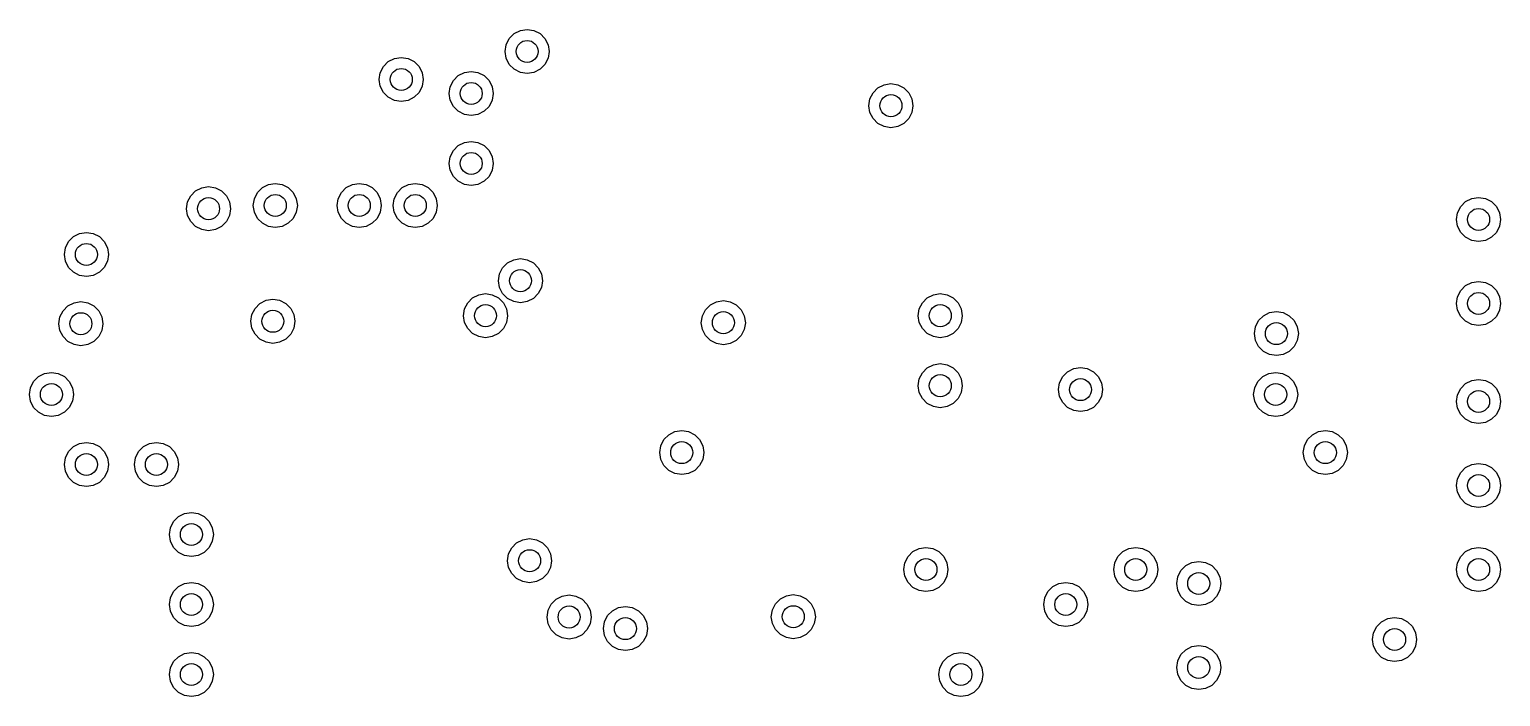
# Model space of a CAD drawing. Extents: x -3.4 to 1.4, y 0.1 to 11.
# Drawn here: x 0.299 to 1.35, y 1.262 to 1.738 of the extents above; entities that cross this region are included whole.
import ezdxf

# ---------------------------------------------------------------- set-up
doc = ezdxf.new("R2010")
doc.units = 0
doc.header["$MEASUREMENT"] = 0
doc.layers.add('BLACK', color=7, linetype='CONTINUOUS')

msp = doc.modelspace()

# ---------------------------------------------------------------- linework, layer by layer
at = {"layer": 'BLACK', "linetype": 'CONTINUOUS'}
for p, q in [((0.64176, 1.73166), (0.645244, 1.73515)), ((0.645244, 1.73515), (0.649634, 1.73738)), ((0.649634, 1.73738), (0.6545, 1.73815)), ((0.6545, 1.73815), (0.659366, 1.73738)), ((0.659366, 1.73738), (0.663756, 1.73515)), ((0.663756, 1.73515), (0.66724, 1.73166)), ((0.638752, 1.72241), (0.639523, 1.72727)), ((0.639523, 1.72727), (0.64176, 1.73166)), ((0.66724, 1.73166), (0.669477, 1.72727)), ((0.669477, 1.72727), (0.670248, 1.72241)), ((0.55176, 1.71166), (0.555244, 1.71515)), ((0.555244, 1.71515), (0.559634, 1.71738)), ((0.559634, 1.71738), (0.5645, 1.71815)), ((0.5645, 1.71815), (0.569366, 1.71738)), ((0.569366, 1.71738), (0.573756, 1.71515)), ((0.573756, 1.71515), (0.57724, 1.71166)), ((0.639523, 1.71754), (0.638752, 1.72241)), ((0.64176, 1.71315), (0.639523, 1.71754)), ((0.669477, 1.71754), (0.66724, 1.71315)), ((0.670248, 1.72241), (0.669477, 1.71754)), ((0.548752, 1.70241), (0.549523, 1.70727)), ((0.549523, 1.70727), (0.55176, 1.71166)), ((0.57724, 1.71166), (0.579477, 1.70727)), ((0.579477, 1.70727), (0.580248, 1.70241)), ((0.60176, 1.70166), (0.605244, 1.70515)), ((0.605244, 1.70515), (0.609634, 1.70738)), ((0.609634, 1.70738), (0.6145, 1.70815)), ((0.6145, 1.70815), (0.619366, 1.70738)), ((0.619366, 1.70738), (0.623756, 1.70515)), ((0.623756, 1.70515), (0.62724, 1.70166)), ((0.645244, 1.70967), (0.64176, 1.71315)), ((0.649634, 1.70743), (0.645244, 1.70967)), ((0.6545, 1.70666), (0.649634, 1.70743)), ((0.659366, 1.70743), (0.6545, 1.70666)), ((0.663756, 1.70967), (0.659366, 1.70743)), ((0.66724, 1.71315), (0.663756, 1.70967)), ((0.549523, 1.69754), (0.548752, 1.70241)), ((0.55176, 1.69315), (0.549523, 1.69754)), ((0.555244, 1.68967), (0.55176, 1.69315)), ((0.57724, 1.69315), (0.573756, 1.68967)), ((0.579477, 1.69754), (0.57724, 1.69315)), ((0.580248, 1.70241), (0.579477, 1.69754)), ((0.598752, 1.69241), (0.599523, 1.69727)), ((0.599523, 1.69727), (0.60176, 1.70166)), ((0.62724, 1.70166), (0.629477, 1.69727)), ((0.629477, 1.69727), (0.630248, 1.69241)), ((0.899523, 1.68857), (0.90176, 1.69296)), ((0.90176, 1.69296), (0.905244, 1.69645)), ((0.905244, 1.69645), (0.909634, 1.69868)), ((0.909634, 1.69868), (0.9145, 1.69945)), ((0.9145, 1.69945), (0.919366, 1.69868)), ((0.919366, 1.69868), (0.923756, 1.69645)), ((0.923756, 1.69645), (0.92724, 1.69296)), ((0.92724, 1.69296), (0.929477, 1.68857)), ((0.559634, 1.68743), (0.555244, 1.68967)), ((0.5645, 1.68666), (0.559634, 1.68743)), ((0.569366, 1.68743), (0.5645, 1.68666)), ((0.573756, 1.68967), (0.569366, 1.68743)), ((0.599523, 1.68754), (0.598752, 1.69241)), ((0.60176, 1.68315), (0.599523, 1.68754)), ((0.605244, 1.67967), (0.60176, 1.68315)), ((0.62724, 1.68315), (0.623756, 1.67967)), ((0.629477, 1.68754), (0.62724, 1.68315)), ((0.630248, 1.69241), (0.629477, 1.68754)), ((0.898752, 1.6837), (0.899523, 1.68857)), ((0.899523, 1.67884), (0.898752, 1.6837)), ((0.929477, 1.68857), (0.930248, 1.6837)), ((0.930248, 1.6837), (0.929477, 1.67884)), ((0.609634, 1.67743), (0.605244, 1.67967)), ((0.6145, 1.67666), (0.609634, 1.67743)), ((0.619366, 1.67743), (0.6145, 1.67666)), ((0.623756, 1.67967), (0.619366, 1.67743)), ((0.90176, 1.67445), (0.899523, 1.67884)), ((0.905244, 1.67096), (0.90176, 1.67445)), ((0.92724, 1.67445), (0.923756, 1.67096)), ((0.929477, 1.67884), (0.92724, 1.67445)), ((0.909634, 1.66873), (0.905244, 1.67096)), ((0.9145, 1.66796), (0.909634, 1.66873)), ((0.919366, 1.66873), (0.9145, 1.66796)), ((0.923756, 1.67096), (0.919366, 1.66873)), ((0.599523, 1.64727), (0.60176, 1.65166)), ((0.60176, 1.65166), (0.605244, 1.65515)), ((0.605244, 1.65515), (0.609634, 1.65738)), ((0.609634, 1.65738), (0.6145, 1.65815)), ((0.6145, 1.65815), (0.619366, 1.65738)), ((0.619366, 1.65738), (0.623756, 1.65515)), ((0.623756, 1.65515), (0.62724, 1.65166)), ((0.62724, 1.65166), (0.629477, 1.64727)), ((0.598752, 1.64241), (0.599523, 1.64727)), ((0.599523, 1.63754), (0.598752, 1.64241)), ((0.629477, 1.64727), (0.630248, 1.64241)), ((0.630248, 1.64241), (0.629477, 1.63754)), ((0.60176, 1.63315), (0.599523, 1.63754)), ((0.605244, 1.62967), (0.60176, 1.63315)), ((0.62724, 1.63315), (0.623756, 1.62967)), ((0.629477, 1.63754), (0.62724, 1.63315)), ((0.411794, 1.615), (0.414031, 1.61939)), ((0.414031, 1.61939), (0.417515, 1.62287)), ((0.417515, 1.62287), (0.421905, 1.62511)), ((0.421905, 1.62511), (0.426771, 1.62588)), ((0.426771, 1.62588), (0.431638, 1.62511)), ((0.431638, 1.62511), (0.436028, 1.62287)), ((0.436028, 1.62287), (0.439512, 1.61939)), ((0.439512, 1.61939), (0.441749, 1.615)), ((0.459523, 1.61727), (0.46176, 1.62166)), ((0.46176, 1.62166), (0.465244, 1.62515)), ((0.465244, 1.62515), (0.469634, 1.62738)), ((0.469634, 1.62738), (0.4745, 1.62815)), ((0.4745, 1.62815), (0.479366, 1.62738)), ((0.479366, 1.62738), (0.483756, 1.62515)), ((0.483756, 1.62515), (0.48724, 1.62166)), ((0.48724, 1.62166), (0.489477, 1.61727)), ((0.519523, 1.61727), (0.52176, 1.62166)), ((0.52176, 1.62166), (0.525244, 1.62515)), ((0.525244, 1.62515), (0.529634, 1.62738)), ((0.529634, 1.62738), (0.5345, 1.62815)), ((0.5345, 1.62815), (0.539366, 1.62738)), ((0.539366, 1.62738), (0.543756, 1.62515)), ((0.543756, 1.62515), (0.54724, 1.62166)), ((0.54724, 1.62166), (0.549477, 1.61727)), ((0.559523, 1.61727), (0.56176, 1.62166)), ((0.56176, 1.62166), (0.565244, 1.62515)), ((0.565244, 1.62515), (0.569634, 1.62738)), ((0.569634, 1.62738), (0.5745, 1.62815)), ((0.5745, 1.62815), (0.579366, 1.62738)), ((0.579366, 1.62738), (0.583756, 1.62515)), ((0.583756, 1.62515), (0.58724, 1.62166)), ((0.58724, 1.62166), (0.589477, 1.61727)), ((0.609634, 1.62743), (0.605244, 1.62967)), ((0.6145, 1.62666), (0.609634, 1.62743)), ((0.619366, 1.62743), (0.6145, 1.62666)), ((0.623756, 1.62967), (0.619366, 1.62743)), ((0.411023, 1.61013), (0.411794, 1.615)), ((0.411794, 1.60527), (0.411023, 1.61013)), ((0.441749, 1.615), (0.442519, 1.61013)), ((0.442519, 1.61013), (0.441749, 1.60527)), ((0.458752, 1.61241), (0.459523, 1.61727)), ((0.459523, 1.60754), (0.458752, 1.61241)), ((0.489477, 1.61727), (0.490248, 1.61241)), ((0.490248, 1.61241), (0.489477, 1.60754)), ((0.518752, 1.61241), (0.519523, 1.61727)), ((0.519523, 1.60754), (0.518752, 1.61241)), ((0.549477, 1.61727), (0.550248, 1.61241)), ((0.550248, 1.61241), (0.549477, 1.60754)), ((0.558752, 1.61241), (0.559523, 1.61727)), ((0.559523, 1.60754), (0.558752, 1.61241)), ((0.589477, 1.61727), (0.590248, 1.61241)), ((0.590248, 1.61241), (0.589477, 1.60754)), ((1.31952, 1.60727), (1.32176, 1.61166)), ((1.32176, 1.61166), (1.32524, 1.61515)), ((1.32524, 1.61515), (1.32963, 1.61738)), ((1.32963, 1.61738), (1.3345, 1.61815)), ((1.3345, 1.61815), (1.33937, 1.61738)), ((1.33937, 1.61738), (1.34376, 1.61515)), ((1.34376, 1.61515), (1.34724, 1.61166)), ((1.34724, 1.61166), (1.34948, 1.60727)), ((0.414031, 1.60088), (0.411794, 1.60527)), ((0.417515, 1.59739), (0.414031, 1.60088)), ((0.439512, 1.60088), (0.436028, 1.59739)), ((0.441749, 1.60527), (0.439512, 1.60088)), ((0.46176, 1.60315), (0.459523, 1.60754)), ((0.465244, 1.59967), (0.46176, 1.60315)), ((0.469634, 1.59743), (0.465244, 1.59967)), ((0.483756, 1.59967), (0.479366, 1.59743)), ((0.48724, 1.60315), (0.483756, 1.59967)), ((0.489477, 1.60754), (0.48724, 1.60315)), ((0.52176, 1.60315), (0.519523, 1.60754)), ((0.525244, 1.59967), (0.52176, 1.60315)), ((0.529634, 1.59743), (0.525244, 1.59967)), ((0.543756, 1.59967), (0.539366, 1.59743)), ((0.54724, 1.60315), (0.543756, 1.59967)), ((0.549477, 1.60754), (0.54724, 1.60315)), ((0.56176, 1.60315), (0.559523, 1.60754)), ((0.565244, 1.59967), (0.56176, 1.60315)), ((0.569634, 1.59743), (0.565244, 1.59967)), ((0.583756, 1.59967), (0.579366, 1.59743)), ((0.58724, 1.60315), (0.583756, 1.59967)), ((0.589477, 1.60754), (0.58724, 1.60315)), ((1.31875, 1.60241), (1.31952, 1.60727)), ((1.31952, 1.59754), (1.31875, 1.60241)), ((1.34948, 1.60727), (1.35025, 1.60241)), ((1.35025, 1.60241), (1.34948, 1.59754)), ((0.32676, 1.58666), (0.330244, 1.59015)), ((0.330244, 1.59015), (0.334634, 1.59238)), ((0.334634, 1.59238), (0.3395, 1.59315)), ((0.3395, 1.59315), (0.344366, 1.59238)), ((0.344366, 1.59238), (0.348756, 1.59015)), ((0.348756, 1.59015), (0.35224, 1.58666)), ((0.421905, 1.59516), (0.417515, 1.59739)), ((0.426771, 1.59439), (0.421905, 1.59516)), ((0.431638, 1.59516), (0.426771, 1.59439)), ((0.436028, 1.59739), (0.431638, 1.59516)), ((0.4745, 1.59666), (0.469634, 1.59743)), ((0.479366, 1.59743), (0.4745, 1.59666)), ((0.5345, 1.59666), (0.529634, 1.59743)), ((0.539366, 1.59743), (0.5345, 1.59666)), ((0.5745, 1.59666), (0.569634, 1.59743)), ((0.579366, 1.59743), (0.5745, 1.59666)), ((1.32176, 1.59315), (1.31952, 1.59754)), ((1.32524, 1.58967), (1.32176, 1.59315)), ((1.32963, 1.58743), (1.32524, 1.58967)), ((1.34376, 1.58967), (1.33937, 1.58743)), ((1.34724, 1.59315), (1.34376, 1.58967)), ((1.34948, 1.59754), (1.34724, 1.59315)), ((0.323752, 1.57741), (0.324523, 1.58227)), ((0.324523, 1.57254), (0.323752, 1.57741)), ((0.324523, 1.58227), (0.32676, 1.58666)), ((0.35224, 1.58666), (0.354477, 1.58227)), ((0.354477, 1.58227), (0.355248, 1.57741)), ((0.355248, 1.57741), (0.354477, 1.57254)), ((1.3345, 1.58666), (1.32963, 1.58743)), ((1.33937, 1.58743), (1.3345, 1.58666)), ((0.32676, 1.56815), (0.324523, 1.57254)), ((0.330244, 1.56467), (0.32676, 1.56815)), ((0.35224, 1.56815), (0.348756, 1.56467)), ((0.354477, 1.57254), (0.35224, 1.56815)), ((0.634759, 1.56357), (0.636996, 1.56796)), ((0.636996, 1.56796), (0.64048, 1.57145)), ((0.64048, 1.57145), (0.64487, 1.57368)), ((0.64487, 1.57368), (0.649736, 1.57445)), ((0.649736, 1.57445), (0.654603, 1.57368)), ((0.654603, 1.57368), (0.658993, 1.57145)), ((0.658993, 1.57145), (0.662477, 1.56796)), ((0.662477, 1.56796), (0.664714, 1.56357)), ((0.334634, 1.56243), (0.330244, 1.56467)), ((0.3395, 1.56166), (0.334634, 1.56243)), ((0.344366, 1.56243), (0.3395, 1.56166)), ((0.348756, 1.56467), (0.344366, 1.56243)), ((0.633988, 1.5587), (0.634759, 1.56357)), ((0.634759, 1.55384), (0.633988, 1.5587)), ((0.664714, 1.56357), (0.665484, 1.5587)), ((0.665484, 1.5587), (0.664714, 1.55384)), ((1.32524, 1.55515), (1.32963, 1.55738)), ((1.32963, 1.55738), (1.3345, 1.55815)), ((1.3345, 1.55815), (1.33937, 1.55738)), ((1.33937, 1.55738), (1.34376, 1.55515)), ((0.611996, 1.54296), (0.61548, 1.54645)), ((0.61548, 1.54645), (0.61987, 1.54868)), ((0.61987, 1.54868), (0.624736, 1.54945)), ((0.624736, 1.54945), (0.629603, 1.54868)), ((0.629603, 1.54868), (0.633993, 1.54645)), ((0.633993, 1.54645), (0.637477, 1.54296)), ((0.636996, 1.54945), (0.634759, 1.55384)), ((0.64048, 1.54596), (0.636996, 1.54945)), ((0.64487, 1.54373), (0.64048, 1.54596)), ((0.658993, 1.54596), (0.654603, 1.54373)), ((0.662477, 1.54945), (0.658993, 1.54596)), ((0.664714, 1.55384), (0.662477, 1.54945)), ((0.936996, 1.54296), (0.94048, 1.54645)), ((0.94048, 1.54645), (0.94487, 1.54868)), ((0.94487, 1.54868), (0.949736, 1.54945)), ((0.949736, 1.54945), (0.954603, 1.54868)), ((0.954603, 1.54868), (0.958993, 1.54645)), ((0.958993, 1.54645), (0.962477, 1.54296)), ((1.31875, 1.54241), (1.31952, 1.54727)), ((1.31952, 1.54727), (1.32176, 1.55166)), ((1.32176, 1.55166), (1.32524, 1.55515)), ((1.34376, 1.55515), (1.34724, 1.55166)), ((1.34724, 1.55166), (1.34948, 1.54727)), ((1.34948, 1.54727), (1.35025, 1.54241)), ((0.320548, 1.53284), (0.322785, 1.53723)), ((0.322785, 1.53723), (0.326269, 1.54071)), ((0.326269, 1.54071), (0.330659, 1.54295)), ((0.330659, 1.54295), (0.335525, 1.54372)), ((0.335525, 1.54372), (0.340392, 1.54295)), ((0.340392, 1.54295), (0.344782, 1.54071)), ((0.344782, 1.54071), (0.348266, 1.53723)), ((0.348266, 1.53723), (0.350502, 1.53284)), ((0.457762, 1.53456), (0.459998, 1.53895)), ((0.459998, 1.53895), (0.463482, 1.54243)), ((0.463482, 1.54243), (0.467872, 1.54467)), ((0.467872, 1.54467), (0.472739, 1.54544)), ((0.472739, 1.54544), (0.477605, 1.54467)), ((0.477605, 1.54467), (0.481995, 1.54243)), ((0.481995, 1.54243), (0.485479, 1.53895)), ((0.485479, 1.53895), (0.487716, 1.53456)), ((0.608988, 1.5337), (0.609759, 1.53857)), ((0.609759, 1.53857), (0.611996, 1.54296)), ((0.637477, 1.54296), (0.639714, 1.53857)), ((0.639714, 1.53857), (0.640484, 1.5337)), ((0.649736, 1.54296), (0.64487, 1.54373)), ((0.654603, 1.54373), (0.649736, 1.54296)), ((0.779759, 1.53357), (0.781996, 1.53796)), ((0.781996, 1.53796), (0.78548, 1.54145)), ((0.78548, 1.54145), (0.78987, 1.54368)), ((0.78987, 1.54368), (0.794736, 1.54445)), ((0.794736, 1.54445), (0.799603, 1.54368)), ((0.799603, 1.54368), (0.803993, 1.54145)), ((0.803993, 1.54145), (0.807477, 1.53796)), ((0.807477, 1.53796), (0.809714, 1.53357)), ((0.933988, 1.5337), (0.934759, 1.53857)), ((0.934759, 1.53857), (0.936996, 1.54296)), ((0.962477, 1.54296), (0.964714, 1.53857)), ((0.964714, 1.53857), (0.965484, 1.5337)), ((1.18074, 1.53365), (1.18513, 1.53588)), ((1.18513, 1.53588), (1.19, 1.53665)), ((1.19, 1.53665), (1.19487, 1.53588)), ((1.19487, 1.53588), (1.19926, 1.53365)), ((1.31952, 1.53754), (1.31875, 1.54241)), ((1.32176, 1.53315), (1.31952, 1.53754)), ((1.34948, 1.53754), (1.34724, 1.53315)), ((1.35025, 1.54241), (1.34948, 1.53754)), ((0.319777, 1.52797), (0.320548, 1.53284)), ((0.320548, 1.52311), (0.319777, 1.52797)), ((0.350502, 1.53284), (0.351273, 1.52797)), ((0.351273, 1.52797), (0.350502, 1.52311)), ((0.456991, 1.52969), (0.457762, 1.53456)), ((0.457762, 1.52483), (0.456991, 1.52969)), ((0.459998, 1.52044), (0.457762, 1.52483)), ((0.487716, 1.52483), (0.485479, 1.52044)), ((0.487716, 1.53456), (0.488487, 1.52969)), ((0.488487, 1.52969), (0.487716, 1.52483)), ((0.609759, 1.52884), (0.608988, 1.5337)), ((0.611996, 1.52445), (0.609759, 1.52884)), ((0.639714, 1.52884), (0.637477, 1.52445)), ((0.640484, 1.5337), (0.639714, 1.52884)), ((0.778988, 1.5287), (0.779759, 1.53357)), ((0.779759, 1.52384), (0.778988, 1.5287)), ((0.809714, 1.53357), (0.810484, 1.5287)), ((0.810484, 1.5287), (0.809714, 1.52384)), ((0.934759, 1.52884), (0.933988, 1.5337)), ((0.936996, 1.52445), (0.934759, 1.52884)), ((0.964714, 1.52884), (0.962477, 1.52445)), ((0.965484, 1.5337), (0.964714, 1.52884)), ((1.17425, 1.52091), (1.17502, 1.52577)), ((1.17502, 1.52577), (1.17726, 1.53016)), ((1.17726, 1.53016), (1.18074, 1.53365)), ((1.19926, 1.53365), (1.20274, 1.53016)), ((1.20274, 1.53016), (1.20498, 1.52577)), ((1.20498, 1.52577), (1.20575, 1.52091)), ((1.32524, 1.52967), (1.32176, 1.53315)), ((1.32963, 1.52743), (1.32524, 1.52967)), ((1.3345, 1.52666), (1.32963, 1.52743)), ((1.33937, 1.52743), (1.3345, 1.52666)), ((1.34376, 1.52967), (1.33937, 1.52743)), ((1.34724, 1.53315), (1.34376, 1.52967)), ((0.322785, 1.51872), (0.320548, 1.52311)), ((0.326269, 1.51523), (0.322785, 1.51872)), ((0.330659, 1.513), (0.326269, 1.51523)), ((0.344782, 1.51523), (0.340392, 1.513)), ((0.348266, 1.51872), (0.344782, 1.51523)), ((0.350502, 1.52311), (0.348266, 1.51872)), ((0.463482, 1.51695), (0.459998, 1.52044)), ((0.467872, 1.51472), (0.463482, 1.51695)), ((0.472739, 1.51394), (0.467872, 1.51472)), ((0.477605, 1.51472), (0.472739, 1.51394)), ((0.481995, 1.51695), (0.477605, 1.51472)), ((0.485479, 1.52044), (0.481995, 1.51695)), ((0.61548, 1.52096), (0.611996, 1.52445)), ((0.61987, 1.51873), (0.61548, 1.52096)), ((0.624736, 1.51796), (0.61987, 1.51873)), ((0.629603, 1.51873), (0.624736, 1.51796)), ((0.633993, 1.52096), (0.629603, 1.51873)), ((0.637477, 1.52445), (0.633993, 1.52096)), ((0.781996, 1.51945), (0.779759, 1.52384)), ((0.78548, 1.51596), (0.781996, 1.51945)), ((0.78987, 1.51373), (0.78548, 1.51596)), ((0.803993, 1.51596), (0.799603, 1.51373)), ((0.807477, 1.51945), (0.803993, 1.51596)), ((0.809714, 1.52384), (0.807477, 1.51945)), ((0.94048, 1.52096), (0.936996, 1.52445)), ((0.94487, 1.51873), (0.94048, 1.52096)), ((0.949736, 1.51796), (0.94487, 1.51873)), ((0.954603, 1.51873), (0.949736, 1.51796)), ((0.958993, 1.52096), (0.954603, 1.51873)), ((0.962477, 1.52445), (0.958993, 1.52096)), ((1.17502, 1.51604), (1.17425, 1.52091)), ((1.17726, 1.51165), (1.17502, 1.51604)), ((1.20498, 1.51604), (1.20274, 1.51165)), ((1.20575, 1.52091), (1.20498, 1.51604)), ((0.335525, 1.51223), (0.330659, 1.513)), ((0.340392, 1.513), (0.335525, 1.51223)), ((0.794736, 1.51296), (0.78987, 1.51373)), ((0.799603, 1.51373), (0.794736, 1.51296)), ((1.18074, 1.50817), (1.17726, 1.51165)), ((1.18513, 1.50593), (1.18074, 1.50817)), ((1.19, 1.50516), (1.18513, 1.50593)), ((1.19487, 1.50593), (1.19, 1.50516)), ((1.19926, 1.50817), (1.19487, 1.50593)), ((1.20274, 1.51165), (1.19926, 1.50817)), ((0.309634, 1.49238), (0.3145, 1.49315)), ((0.3145, 1.49315), (0.319366, 1.49238)), ((0.936996, 1.49296), (0.94048, 1.49645)), ((0.94048, 1.49645), (0.94487, 1.49868)), ((0.94487, 1.49868), (0.949736, 1.49945)), ((0.949736, 1.49945), (0.954603, 1.49868)), ((0.954603, 1.49868), (0.958993, 1.49645)), ((0.958993, 1.49645), (0.962477, 1.49296)), ((1.03726, 1.49016), (1.04074, 1.49365)), ((1.04074, 1.49365), (1.04513, 1.49588)), ((1.04513, 1.49588), (1.05, 1.49665)), ((1.05, 1.49665), (1.05487, 1.49588)), ((1.05487, 1.49588), (1.05926, 1.49365)), ((1.05926, 1.49365), (1.06274, 1.49016)), ((1.18463, 1.49238), (1.1895, 1.49315)), ((1.1895, 1.49315), (1.19437, 1.49238)), ((0.299523, 1.48227), (0.30176, 1.48666)), ((0.30176, 1.48666), (0.305244, 1.49015)), ((0.305244, 1.49015), (0.309634, 1.49238)), ((0.319366, 1.49238), (0.323756, 1.49015)), ((0.323756, 1.49015), (0.32724, 1.48666)), ((0.32724, 1.48666), (0.329477, 1.48227)), ((0.933988, 1.4837), (0.934759, 1.48857)), ((0.934759, 1.47884), (0.933988, 1.4837)), ((0.934759, 1.48857), (0.936996, 1.49296)), ((0.962477, 1.49296), (0.964714, 1.48857)), ((0.964714, 1.48857), (0.965484, 1.4837)), ((0.965484, 1.4837), (0.964714, 1.47884)), ((1.03425, 1.48091), (1.03502, 1.48577)), ((1.03502, 1.48577), (1.03726, 1.49016)), ((1.06274, 1.49016), (1.06498, 1.48577)), ((1.06498, 1.48577), (1.06575, 1.48091)), ((1.17452, 1.48227), (1.17676, 1.48666)), ((1.17676, 1.48666), (1.18024, 1.49015)), ((1.18024, 1.49015), (1.18463, 1.49238)), ((1.19437, 1.49238), (1.19876, 1.49015)), ((1.19876, 1.49015), (1.20224, 1.48666)), ((1.20224, 1.48666), (1.20448, 1.48227)), ((1.32176, 1.48166), (1.32524, 1.48515)), ((1.32524, 1.48515), (1.32963, 1.48738)), ((1.32963, 1.48738), (1.3345, 1.48815)), ((1.3345, 1.48815), (1.33937, 1.48738)), ((1.33937, 1.48738), (1.34376, 1.48515)), ((1.34376, 1.48515), (1.34724, 1.48166)), ((0.298752, 1.47741), (0.299523, 1.48227)), ((0.299523, 1.47254), (0.298752, 1.47741)), ((0.30176, 1.46815), (0.299523, 1.47254)), ((0.329477, 1.47254), (0.32724, 1.46815)), ((0.329477, 1.48227), (0.330248, 1.47741)), ((0.330248, 1.47741), (0.329477, 1.47254)), ((0.936996, 1.47445), (0.934759, 1.47884)), ((0.94048, 1.47096), (0.936996, 1.47445)), ((0.962477, 1.47445), (0.958993, 1.47096)), ((0.964714, 1.47884), (0.962477, 1.47445)), ((1.03502, 1.47604), (1.03425, 1.48091)), ((1.03726, 1.47165), (1.03502, 1.47604)), ((1.06498, 1.47604), (1.06274, 1.47165)), ((1.06575, 1.48091), (1.06498, 1.47604)), ((1.17375, 1.47741), (1.17452, 1.48227)), ((1.17452, 1.47254), (1.17375, 1.47741)), ((1.17676, 1.46815), (1.17452, 1.47254)), ((1.20448, 1.47254), (1.20224, 1.46815)), ((1.20448, 1.48227), (1.20525, 1.47741)), ((1.20525, 1.47741), (1.20448, 1.47254)), ((1.31875, 1.47241), (1.31952, 1.47727)), ((1.31952, 1.46754), (1.31875, 1.47241)), ((1.31952, 1.47727), (1.32176, 1.48166)), ((1.34724, 1.48166), (1.34948, 1.47727)), ((1.34948, 1.47727), (1.35025, 1.47241)), ((1.35025, 1.47241), (1.34948, 1.46754)), ((0.305244, 1.46467), (0.30176, 1.46815)), ((0.309634, 1.46243), (0.305244, 1.46467)), ((0.3145, 1.46166), (0.309634, 1.46243)), ((0.319366, 1.46243), (0.3145, 1.46166)), ((0.323756, 1.46467), (0.319366, 1.46243)), ((0.32724, 1.46815), (0.323756, 1.46467)), ((0.94487, 1.46873), (0.94048, 1.47096)), ((0.949736, 1.46796), (0.94487, 1.46873)), ((0.954603, 1.46873), (0.949736, 1.46796)), ((0.958993, 1.47096), (0.954603, 1.46873)), ((1.04074, 1.46817), (1.03726, 1.47165)), ((1.04513, 1.46593), (1.04074, 1.46817)), ((1.05, 1.46516), (1.04513, 1.46593)), ((1.05487, 1.46593), (1.05, 1.46516)), ((1.05926, 1.46817), (1.05487, 1.46593)), ((1.06274, 1.47165), (1.05926, 1.46817)), ((1.18024, 1.46467), (1.17676, 1.46815)), ((1.18463, 1.46243), (1.18024, 1.46467)), ((1.1895, 1.46166), (1.18463, 1.46243)), ((1.19437, 1.46243), (1.1895, 1.46166)), ((1.19876, 1.46467), (1.19437, 1.46243)), ((1.20224, 1.46815), (1.19876, 1.46467)), ((1.32176, 1.46315), (1.31952, 1.46754)), ((1.32524, 1.45967), (1.32176, 1.46315)), ((1.34724, 1.46315), (1.34376, 1.45967)), ((1.34948, 1.46754), (1.34724, 1.46315)), ((0.760134, 1.45088), (0.765, 1.45165)), ((0.765, 1.45165), (0.769866, 1.45088)), ((1.22013, 1.45088), (1.225, 1.45165)), ((1.225, 1.45165), (1.22987, 1.45088)), ((1.32963, 1.45743), (1.32524, 1.45967)), ((1.3345, 1.45666), (1.32963, 1.45743)), ((1.33937, 1.45743), (1.3345, 1.45666)), ((1.34376, 1.45967), (1.33937, 1.45743)), ((0.330244, 1.44015), (0.334634, 1.44238)), ((0.334634, 1.44238), (0.3395, 1.44315)), ((0.3395, 1.44315), (0.344366, 1.44238)), ((0.344366, 1.44238), (0.348756, 1.44015)), ((0.380244, 1.44015), (0.384634, 1.44238)), ((0.384634, 1.44238), (0.3895, 1.44315)), ((0.3895, 1.44315), (0.394366, 1.44238)), ((0.394366, 1.44238), (0.398756, 1.44015)), ((0.749252, 1.43591), (0.750023, 1.44077)), ((0.750023, 1.44077), (0.75226, 1.44516)), ((0.75226, 1.44516), (0.755744, 1.44865)), ((0.755744, 1.44865), (0.760134, 1.45088)), ((0.769866, 1.45088), (0.774256, 1.44865)), ((0.774256, 1.44865), (0.77774, 1.44516)), ((0.77774, 1.44516), (0.779977, 1.44077)), ((0.779977, 1.44077), (0.780748, 1.43591)), ((1.20925, 1.43591), (1.21002, 1.44077)), ((1.21002, 1.44077), (1.21226, 1.44516)), ((1.21226, 1.44516), (1.21574, 1.44865)), ((1.21574, 1.44865), (1.22013, 1.45088)), ((1.22987, 1.45088), (1.23426, 1.44865)), ((1.23426, 1.44865), (1.23774, 1.44516)), ((1.23774, 1.44516), (1.23998, 1.44077)), ((1.23998, 1.44077), (1.24075, 1.43591)), ((0.323752, 1.42741), (0.324523, 1.43227)), ((0.324523, 1.43227), (0.32676, 1.43666)), ((0.32676, 1.43666), (0.330244, 1.44015)), ((0.348756, 1.44015), (0.35224, 1.43666)), ((0.35224, 1.43666), (0.354477, 1.43227)), ((0.354477, 1.43227), (0.355248, 1.42741)), ((0.373752, 1.42741), (0.374523, 1.43227)), ((0.374523, 1.43227), (0.37676, 1.43666)), ((0.37676, 1.43666), (0.380244, 1.44015)), ((0.398756, 1.44015), (0.40224, 1.43666)), ((0.40224, 1.43666), (0.404477, 1.43227)), ((0.404477, 1.43227), (0.405248, 1.42741)), ((0.750023, 1.43104), (0.749252, 1.43591)), ((0.75226, 1.42665), (0.750023, 1.43104)), ((0.779977, 1.43104), (0.77774, 1.42665)), ((0.780748, 1.43591), (0.779977, 1.43104)), ((1.21002, 1.43104), (1.20925, 1.43591)), ((1.21226, 1.42665), (1.21002, 1.43104)), ((1.23998, 1.43104), (1.23774, 1.42665)), ((1.24075, 1.43591), (1.23998, 1.43104)), ((0.324523, 1.42254), (0.323752, 1.42741)), ((0.32676, 1.41815), (0.324523, 1.42254)), ((0.354477, 1.42254), (0.35224, 1.41815)), ((0.355248, 1.42741), (0.354477, 1.42254)), ((0.374523, 1.42254), (0.373752, 1.42741)), ((0.37676, 1.41815), (0.374523, 1.42254)), ((0.404477, 1.42254), (0.40224, 1.41815)), ((0.405248, 1.42741), (0.404477, 1.42254)), ((0.755744, 1.42317), (0.75226, 1.42665)), ((0.760134, 1.42093), (0.755744, 1.42317)), ((0.765, 1.42016), (0.760134, 1.42093)), ((0.769866, 1.42093), (0.765, 1.42016)), ((0.774256, 1.42317), (0.769866, 1.42093)), ((0.77774, 1.42665), (0.774256, 1.42317)), ((1.21574, 1.42317), (1.21226, 1.42665)), ((1.22013, 1.42093), (1.21574, 1.42317)), ((1.225, 1.42016), (1.22013, 1.42093)), ((1.22987, 1.42093), (1.225, 1.42016)), ((1.23426, 1.42317), (1.22987, 1.42093)), ((1.23774, 1.42665), (1.23426, 1.42317)), ((1.31952, 1.41727), (1.32176, 1.42166)), ((1.32176, 1.42166), (1.32524, 1.42515)), ((1.32524, 1.42515), (1.32963, 1.42738)), ((1.32963, 1.42738), (1.3345, 1.42815)), ((1.3345, 1.42815), (1.33937, 1.42738)), ((1.33937, 1.42738), (1.34376, 1.42515)), ((1.34376, 1.42515), (1.34724, 1.42166)), ((1.34724, 1.42166), (1.34948, 1.41727)), ((0.330244, 1.41467), (0.32676, 1.41815)), ((0.334634, 1.41243), (0.330244, 1.41467)), ((0.3395, 1.41166), (0.334634, 1.41243)), ((0.344366, 1.41243), (0.3395, 1.41166)), ((0.348756, 1.41467), (0.344366, 1.41243)), ((0.35224, 1.41815), (0.348756, 1.41467)), ((0.380244, 1.41467), (0.37676, 1.41815)), ((0.384634, 1.41243), (0.380244, 1.41467)), ((0.3895, 1.41166), (0.384634, 1.41243)), ((0.394366, 1.41243), (0.3895, 1.41166)), ((0.398756, 1.41467), (0.394366, 1.41243)), ((0.40224, 1.41815), (0.398756, 1.41467)), ((1.31875, 1.41241), (1.31952, 1.41727)), ((1.31952, 1.40754), (1.31875, 1.41241)), ((1.34948, 1.41727), (1.35025, 1.41241)), ((1.35025, 1.41241), (1.34948, 1.40754)), ((1.32176, 1.40315), (1.31952, 1.40754)), ((1.32524, 1.39967), (1.32176, 1.40315)), ((1.32963, 1.39743), (1.32524, 1.39967)), ((1.34376, 1.39967), (1.33937, 1.39743)), ((1.34724, 1.40315), (1.34376, 1.39967)), ((1.34948, 1.40754), (1.34724, 1.40315)), ((0.40176, 1.38666), (0.405244, 1.39015)), ((0.405244, 1.39015), (0.409634, 1.39238)), ((0.409634, 1.39238), (0.4145, 1.39315)), ((0.4145, 1.39315), (0.419366, 1.39238)), ((0.419366, 1.39238), (0.423756, 1.39015)), ((0.423756, 1.39015), (0.42724, 1.38666)), ((1.3345, 1.39666), (1.32963, 1.39743)), ((1.33937, 1.39743), (1.3345, 1.39666)), ((0.398752, 1.37741), (0.399523, 1.38227)), ((0.399523, 1.38227), (0.40176, 1.38666)), ((0.42724, 1.38666), (0.429477, 1.38227)), ((0.429477, 1.38227), (0.430248, 1.37741)), ((0.399523, 1.37254), (0.398752, 1.37741)), ((0.40176, 1.36815), (0.399523, 1.37254)), ((0.405244, 1.36467), (0.40176, 1.36815)), ((0.42724, 1.36815), (0.423756, 1.36467)), ((0.429477, 1.37254), (0.42724, 1.36815)), ((0.430248, 1.37741), (0.429477, 1.37254)), ((0.641255, 1.36357), (0.643492, 1.36796)), ((0.643492, 1.36796), (0.646976, 1.37145)), ((0.646976, 1.37145), (0.651366, 1.37368)), ((0.651366, 1.37368), (0.656232, 1.37445)), ((0.656232, 1.37445), (0.661099, 1.37368)), ((0.661099, 1.37368), (0.665489, 1.37145)), ((0.665489, 1.37145), (0.668973, 1.36796)), ((0.668973, 1.36796), (0.67121, 1.36357)), ((0.930244, 1.36515), (0.934634, 1.36738)), ((0.934634, 1.36738), (0.9395, 1.36815)), ((0.9395, 1.36815), (0.944366, 1.36738)), ((0.944366, 1.36738), (0.948756, 1.36515)), ((1.08024, 1.36515), (1.08463, 1.36738)), ((1.08463, 1.36738), (1.0895, 1.36815)), ((1.0895, 1.36815), (1.09437, 1.36738)), ((1.09437, 1.36738), (1.09876, 1.36515)), ((1.32524, 1.36515), (1.32963, 1.36738)), ((1.32963, 1.36738), (1.3345, 1.36815)), ((1.3345, 1.36815), (1.33937, 1.36738)), ((1.33937, 1.36738), (1.34376, 1.36515)), ((0.409634, 1.36243), (0.405244, 1.36467)), ((0.4145, 1.36166), (0.409634, 1.36243)), ((0.419366, 1.36243), (0.4145, 1.36166)), ((0.423756, 1.36467), (0.419366, 1.36243)), ((0.640484, 1.3587), (0.641255, 1.36357)), ((0.641255, 1.35384), (0.640484, 1.3587)), ((0.67121, 1.36357), (0.67198, 1.3587)), ((0.67198, 1.3587), (0.67121, 1.35384)), ((0.923752, 1.35241), (0.924523, 1.35727)), ((0.924523, 1.35727), (0.92676, 1.36166)), ((0.92676, 1.36166), (0.930244, 1.36515)), ((0.948756, 1.36515), (0.95224, 1.36166)), ((0.95224, 1.36166), (0.954477, 1.35727)), ((0.954477, 1.35727), (0.955248, 1.35241)), ((1.07375, 1.35241), (1.07452, 1.35727)), ((1.07452, 1.35727), (1.07676, 1.36166)), ((1.07676, 1.36166), (1.08024, 1.36515)), ((1.09876, 1.36515), (1.10224, 1.36166)), ((1.10224, 1.36166), (1.10448, 1.35727)), ((1.10448, 1.35727), (1.10525, 1.35241)), ((1.12524, 1.35515), (1.12963, 1.35738)), ((1.12963, 1.35738), (1.1345, 1.35815)), ((1.1345, 1.35815), (1.13937, 1.35738)), ((1.13937, 1.35738), (1.14376, 1.35515)), ((1.31875, 1.35241), (1.31952, 1.35727)), ((1.31952, 1.35727), (1.32176, 1.36166)), ((1.32176, 1.36166), (1.32524, 1.36515)), ((1.34376, 1.36515), (1.34724, 1.36166)), ((1.34724, 1.36166), (1.34948, 1.35727)), ((1.34948, 1.35727), (1.35025, 1.35241)), ((0.643492, 1.34945), (0.641255, 1.35384)), ((0.646976, 1.34596), (0.643492, 1.34945)), ((0.651366, 1.34373), (0.646976, 1.34596)), ((0.665489, 1.34596), (0.661099, 1.34373)), ((0.668973, 1.34945), (0.665489, 1.34596)), ((0.67121, 1.35384), (0.668973, 1.34945)), ((0.924523, 1.34754), (0.923752, 1.35241)), ((0.92676, 1.34315), (0.924523, 1.34754)), ((0.954477, 1.34754), (0.95224, 1.34315)), ((0.955248, 1.35241), (0.954477, 1.34754)), ((1.07452, 1.34754), (1.07375, 1.35241)), ((1.07676, 1.34315), (1.07452, 1.34754)), ((1.10448, 1.34754), (1.10224, 1.34315)), ((1.10525, 1.35241), (1.10448, 1.34754)), ((1.11875, 1.34241), (1.11952, 1.34727)), ((1.11952, 1.34727), (1.12176, 1.35166)), ((1.12176, 1.35166), (1.12524, 1.35515)), ((1.14376, 1.35515), (1.14724, 1.35166)), ((1.14724, 1.35166), (1.14948, 1.34727)), ((1.14948, 1.34727), (1.15025, 1.34241)), ((1.31952, 1.34754), (1.31875, 1.35241)), ((1.32176, 1.34315), (1.31952, 1.34754)), ((1.34948, 1.34754), (1.34724, 1.34315)), ((1.35025, 1.35241), (1.34948, 1.34754)), ((0.399523, 1.33227), (0.40176, 1.33666)), ((0.40176, 1.33666), (0.405244, 1.34015)), ((0.405244, 1.34015), (0.409634, 1.34238)), ((0.409634, 1.34238), (0.4145, 1.34315)), ((0.4145, 1.34315), (0.419366, 1.34238)), ((0.419366, 1.34238), (0.423756, 1.34015)), ((0.423756, 1.34015), (0.42724, 1.33666)), ((0.42724, 1.33666), (0.429477, 1.33227)), ((0.656232, 1.34296), (0.651366, 1.34373)), ((0.661099, 1.34373), (0.656232, 1.34296)), ((0.930244, 1.33967), (0.92676, 1.34315)), ((0.934634, 1.33743), (0.930244, 1.33967)), ((0.9395, 1.33666), (0.934634, 1.33743)), ((0.944366, 1.33743), (0.9395, 1.33666)), ((0.948756, 1.33967), (0.944366, 1.33743)), ((0.95224, 1.34315), (0.948756, 1.33967)), ((1.02452, 1.33227), (1.02676, 1.33666)), ((1.02676, 1.33666), (1.03024, 1.34015)), ((1.03024, 1.34015), (1.03463, 1.34238)), ((1.03463, 1.34238), (1.0395, 1.34315)), ((1.0395, 1.34315), (1.04437, 1.34238)), ((1.04437, 1.34238), (1.04876, 1.34015)), ((1.04876, 1.34015), (1.05224, 1.33666)), ((1.05224, 1.33666), (1.05448, 1.33227)), ((1.08024, 1.33967), (1.07676, 1.34315)), ((1.08463, 1.33743), (1.08024, 1.33967)), ((1.0895, 1.33666), (1.08463, 1.33743)), ((1.09437, 1.33743), (1.0895, 1.33666)), ((1.09876, 1.33967), (1.09437, 1.33743)), ((1.10224, 1.34315), (1.09876, 1.33967)), ((1.11952, 1.33754), (1.11875, 1.34241)), ((1.12176, 1.33315), (1.11952, 1.33754)), ((1.14948, 1.33754), (1.14724, 1.33315)), ((1.15025, 1.34241), (1.14948, 1.33754)), ((1.32524, 1.33967), (1.32176, 1.34315)), ((1.32963, 1.33743), (1.32524, 1.33967)), ((1.3345, 1.33666), (1.32963, 1.33743)), ((1.33937, 1.33743), (1.3345, 1.33666)), ((1.34376, 1.33967), (1.33937, 1.33743)), ((1.34724, 1.34315), (1.34376, 1.33967)), ((0.398752, 1.32741), (0.399523, 1.33227)), ((0.399523, 1.32254), (0.398752, 1.32741)), ((0.429477, 1.33227), (0.430248, 1.32741)), ((0.430248, 1.32741), (0.429477, 1.32254)), ((0.66953, 1.32334), (0.671767, 1.32773)), ((0.671767, 1.32773), (0.675251, 1.33122)), ((0.675251, 1.33122), (0.679641, 1.33345)), ((0.679641, 1.33345), (0.684507, 1.33422)), ((0.684507, 1.33422), (0.689374, 1.33345)), ((0.689374, 1.33345), (0.693764, 1.33122)), ((0.693764, 1.33122), (0.697248, 1.32773)), ((0.697248, 1.32773), (0.699485, 1.32334)), ((0.71548, 1.32294), (0.71987, 1.32518)), ((0.71987, 1.32518), (0.724736, 1.32595)), ((0.724736, 1.32595), (0.729603, 1.32518)), ((0.729603, 1.32518), (0.733993, 1.32294)), ((0.829759, 1.32357), (0.831996, 1.32796)), ((0.831996, 1.32796), (0.83548, 1.33145)), ((0.83548, 1.33145), (0.83987, 1.33368)), ((0.83987, 1.33368), (0.844736, 1.33445)), ((0.844736, 1.33445), (0.849603, 1.33368)), ((0.849603, 1.33368), (0.853993, 1.33145)), ((0.853993, 1.33145), (0.857477, 1.32796)), ((0.857477, 1.32796), (0.859714, 1.32357)), ((1.02375, 1.32741), (1.02452, 1.33227)), ((1.02452, 1.32254), (1.02375, 1.32741)), ((1.05448, 1.33227), (1.05525, 1.32741)), ((1.05525, 1.32741), (1.05448, 1.32254)), ((1.12524, 1.32967), (1.12176, 1.33315)), ((1.12963, 1.32743), (1.12524, 1.32967)), ((1.1345, 1.32666), (1.12963, 1.32743)), ((1.13937, 1.32743), (1.1345, 1.32666)), ((1.14376, 1.32967), (1.13937, 1.32743)), ((1.14724, 1.33315), (1.14376, 1.32967)), ((0.40176, 1.31815), (0.399523, 1.32254)), ((0.405244, 1.31467), (0.40176, 1.31815)), ((0.409634, 1.31243), (0.405244, 1.31467)), ((0.423756, 1.31467), (0.419366, 1.31243)), ((0.42724, 1.31815), (0.423756, 1.31467)), ((0.429477, 1.32254), (0.42724, 1.31815)), ((0.668759, 1.31848), (0.66953, 1.32334)), ((0.66953, 1.31361), (0.668759, 1.31848)), ((0.699485, 1.32334), (0.700255, 1.31848)), ((0.700255, 1.31848), (0.699485, 1.31361)), ((0.708988, 1.3102), (0.709759, 1.31507)), ((0.709759, 1.31507), (0.711996, 1.31946)), ((0.711996, 1.31946), (0.71548, 1.32294)), ((0.733993, 1.32294), (0.737477, 1.31946)), ((0.737477, 1.31946), (0.739714, 1.31507)), ((0.739714, 1.31507), (0.740484, 1.3102)), ((0.828988, 1.3187), (0.829759, 1.32357)), ((0.829759, 1.31384), (0.828988, 1.3187)), ((0.859714, 1.32357), (0.860484, 1.3187)), ((0.860484, 1.3187), (0.859714, 1.31384)), ((1.02676, 1.31815), (1.02452, 1.32254)), ((1.03024, 1.31467), (1.02676, 1.31815)), ((1.03463, 1.31243), (1.03024, 1.31467)), ((1.04876, 1.31467), (1.04437, 1.31243)), ((1.05224, 1.31815), (1.04876, 1.31467)), ((1.05448, 1.32254), (1.05224, 1.31815)), ((1.26176, 1.31166), (1.26524, 1.31515)), ((1.26524, 1.31515), (1.26963, 1.31738)), ((1.26963, 1.31738), (1.2745, 1.31815)), ((1.2745, 1.31815), (1.27937, 1.31738)), ((1.27937, 1.31738), (1.28376, 1.31515)), ((1.28376, 1.31515), (1.28724, 1.31166)), ((0.4145, 1.31166), (0.409634, 1.31243)), ((0.419366, 1.31243), (0.4145, 1.31166)), ((0.671767, 1.30922), (0.66953, 1.31361)), ((0.675251, 1.30574), (0.671767, 1.30922)), ((0.679641, 1.3035), (0.675251, 1.30574)), ((0.693764, 1.30574), (0.689374, 1.3035)), ((0.697248, 1.30922), (0.693764, 1.30574)), ((0.699485, 1.31361), (0.697248, 1.30922)), ((0.709759, 1.30533), (0.708988, 1.3102)), ((0.711996, 1.30094), (0.709759, 1.30533)), ((0.739714, 1.30533), (0.737477, 1.30094)), ((0.740484, 1.3102), (0.739714, 1.30533)), ((0.831996, 1.30945), (0.829759, 1.31384)), ((0.83548, 1.30596), (0.831996, 1.30945)), ((0.83987, 1.30373), (0.83548, 1.30596)), ((0.853993, 1.30596), (0.849603, 1.30373)), ((0.857477, 1.30945), (0.853993, 1.30596)), ((0.859714, 1.31384), (0.857477, 1.30945)), ((1.0395, 1.31166), (1.03463, 1.31243)), ((1.04437, 1.31243), (1.0395, 1.31166)), ((1.25875, 1.30241), (1.25952, 1.30727)), ((1.25952, 1.30727), (1.26176, 1.31166)), ((1.28724, 1.31166), (1.28948, 1.30727)), ((1.28948, 1.30727), (1.29025, 1.30241)), ((0.684507, 1.30273), (0.679641, 1.3035)), ((0.689374, 1.3035), (0.684507, 1.30273)), ((0.71548, 1.29746), (0.711996, 1.30094)), ((0.71987, 1.29522), (0.71548, 1.29746)), ((0.724736, 1.29445), (0.71987, 1.29522)), ((0.729603, 1.29522), (0.724736, 1.29445)), ((0.733993, 1.29746), (0.729603, 1.29522)), ((0.737477, 1.30094), (0.733993, 1.29746)), ((0.844736, 1.30296), (0.83987, 1.30373)), ((0.849603, 1.30373), (0.844736, 1.30296)), ((1.12176, 1.29166), (1.12524, 1.29515)), ((1.12524, 1.29515), (1.12963, 1.29738)), ((1.12963, 1.29738), (1.1345, 1.29815)), ((1.1345, 1.29815), (1.13937, 1.29738)), ((1.13937, 1.29738), (1.14376, 1.29515)), ((1.14376, 1.29515), (1.14724, 1.29166)), ((1.25952, 1.29754), (1.25875, 1.30241)), ((1.26176, 1.29315), (1.25952, 1.29754)), ((1.28948, 1.29754), (1.28724, 1.29315)), ((1.29025, 1.30241), (1.28948, 1.29754)), ((0.399523, 1.28227), (0.40176, 1.28666)), ((0.40176, 1.28666), (0.405244, 1.29015)), ((0.405244, 1.29015), (0.409634, 1.29238)), ((0.409634, 1.29238), (0.4145, 1.29315)), ((0.4145, 1.29315), (0.419366, 1.29238)), ((0.419366, 1.29238), (0.423756, 1.29015)), ((0.423756, 1.29015), (0.42724, 1.28666)), ((0.42724, 1.28666), (0.429477, 1.28227)), ((0.949523, 1.28227), (0.95176, 1.28666)), ((0.95176, 1.28666), (0.955244, 1.29015)), ((0.955244, 1.29015), (0.959634, 1.29238)), ((0.959634, 1.29238), (0.9645, 1.29315)), ((0.9645, 1.29315), (0.969366, 1.29238)), ((0.969366, 1.29238), (0.973756, 1.29015)), ((0.973756, 1.29015), (0.97724, 1.28666)), ((0.97724, 1.28666), (0.979477, 1.28227)), ((1.11875, 1.28241), (1.11952, 1.28727)), ((1.11952, 1.28727), (1.12176, 1.29166)), ((1.14724, 1.29166), (1.14948, 1.28727)), ((1.14948, 1.28727), (1.15025, 1.28241)), ((1.26524, 1.28967), (1.26176, 1.29315)), ((1.26963, 1.28743), (1.26524, 1.28967)), ((1.2745, 1.28666), (1.26963, 1.28743)), ((1.27937, 1.28743), (1.2745, 1.28666)), ((1.28376, 1.28967), (1.27937, 1.28743)), ((1.28724, 1.29315), (1.28376, 1.28967)), ((0.398752, 1.27741), (0.399523, 1.28227)), ((0.399523, 1.27254), (0.398752, 1.27741)), ((0.40176, 1.26815), (0.399523, 1.27254)), ((0.429477, 1.27254), (0.42724, 1.26815)), ((0.429477, 1.28227), (0.430248, 1.27741)), ((0.430248, 1.27741), (0.429477, 1.27254)), ((0.948752, 1.27741), (0.949523, 1.28227)), ((0.949523, 1.27254), (0.948752, 1.27741)), ((0.95176, 1.26815), (0.949523, 1.27254)), ((0.979477, 1.27254), (0.97724, 1.26815)), ((0.979477, 1.28227), (0.980248, 1.27741)), ((0.980248, 1.27741), (0.979477, 1.27254)), ((1.11952, 1.27754), (1.11875, 1.28241)), ((1.12176, 1.27315), (1.11952, 1.27754)), ((1.12524, 1.26967), (1.12176, 1.27315)), ((1.14724, 1.27315), (1.14376, 1.26967)), ((1.14948, 1.27754), (1.14724, 1.27315)), ((1.15025, 1.28241), (1.14948, 1.27754)), ((0.405244, 1.26467), (0.40176, 1.26815)), ((0.409634, 1.26243), (0.405244, 1.26467)), ((0.4145, 1.26166), (0.409634, 1.26243)), ((0.419366, 1.26243), (0.4145, 1.26166)), ((0.423756, 1.26467), (0.419366, 1.26243)), ((0.42724, 1.26815), (0.423756, 1.26467)), ((0.955244, 1.26467), (0.95176, 1.26815)), ((0.959634, 1.26243), (0.955244, 1.26467)), ((0.9645, 1.26166), (0.959634, 1.26243)), ((0.969366, 1.26243), (0.9645, 1.26166)), ((0.973756, 1.26467), (0.969366, 1.26243)), ((0.97724, 1.26815), (0.973756, 1.26467)), ((1.12963, 1.26743), (1.12524, 1.26967)), ((1.1345, 1.26666), (1.12963, 1.26743)), ((1.13937, 1.26743), (1.1345, 1.26666)), ((1.14376, 1.26967), (1.13937, 1.26743))]:
    msp.add_line(p, q, dxfattribs=at)
at = {"layer": 'BLACK'}
for centre in [(0.6545, 1.72241), (0.5645, 1.70241), (0.6145, 1.69241), (0.9145, 1.6837), (0.6145, 1.64241), (0.4745, 1.61241), (0.5345, 1.61241), (0.5745, 1.61241), (0.426771, 1.61013), (1.3345, 1.60241), (0.3395, 1.57741), (0.649736, 1.5587), (1.3345, 1.54241), (0.335525, 1.52797), (0.472739, 1.52969), (0.624736, 1.5337), (0.794736, 1.5287), (0.949736, 1.5337), (1.19, 1.52091), (0.3145, 1.47741), (0.949736, 1.4837), (1.05, 1.48091), (1.1895, 1.47741), (1.3345, 1.47241), (0.765, 1.43591), (1.225, 1.43591), (0.3395, 1.42741), (0.3895, 1.42741), (1.3345, 1.41241), (0.4145, 1.37741), (0.656232, 1.3587), (0.9395, 1.35241), (1.0895, 1.35241), (1.3345, 1.35241), (1.1345, 1.34241), (0.4145, 1.32741), (0.684507, 1.31848), (0.844736, 1.3187), (1.0395, 1.32741), (0.724736, 1.3102), (1.2745, 1.30241), (0.4145, 1.27741), (0.9645, 1.27741), (1.1345, 1.28241)]:
    msp.add_circle(centre, 0.007874, dxfattribs=at)

doc.saveas('drawing.dxf')
